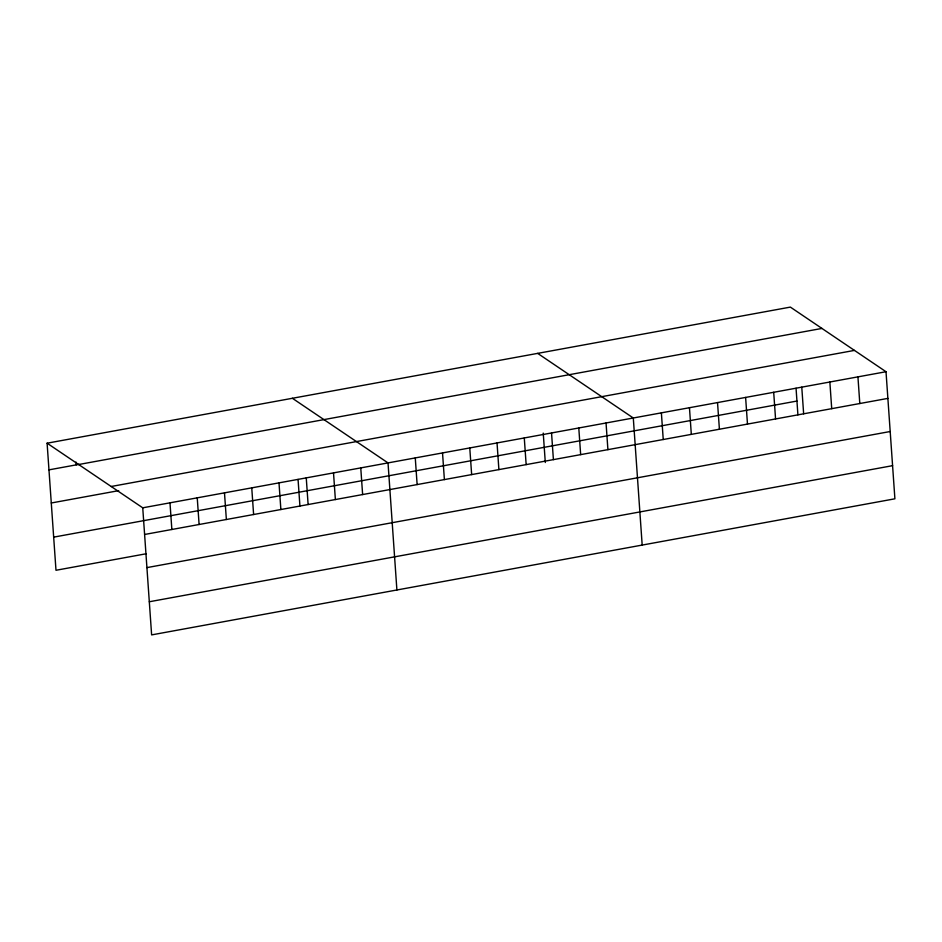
<?xml version="1.0" encoding="UTF-8"?>
<svg xmlns="http://www.w3.org/2000/svg" width="942" height="942" viewBox="0 0 942 942"><rect width="100%" height="100%" fill="white"/><g stroke="black" fill="none" stroke-linecap="round" stroke-linejoin="round"><path stroke-width="1.41" d="M47.1 443.199L790.373 307.104L886.01 371.725L894.9 498.801L151.627 634.896L142.737 507.82L47.1 443.199L55.99 570.275L146.351 553.731M48.96 469.858L79.081 464.347M78.657 464.524L821.942 328.428M111.18 486.496L854.453 350.4M51.28 502.993L118.704 490.652M142.737 507.82L886.01 371.725M53.67 537.14L796.944 401.045M144.597 534.479L887.882 398.384M146.917 567.614L890.19 431.518M149.307 601.761L892.58 465.666M537.67 353.38L633.295 418.001L642.185 545.077M292.385 398.289L388.022 462.911L396.9 589.986M857.938 376.871L859.799 403.529M829.855 382.005L831.715 408.663M801.772 387.15L803.644 413.809M796.049 388.245L797.909 414.857M773.7 392.284L775.56 418.954M745.617 397.43L747.477 424.088M717.533 402.575L719.405 429.234M689.462 407.709L691.322 434.38M661.378 412.855L663.239 439.514M606.047 422.982L607.908 449.652M578.788 427.974L580.661 454.633M551.541 432.967L553.401 459.625M543.24 433.096L545.3 462.51M524.282 437.959L526.154 464.618M497.035 442.94L498.895 469.611M469.775 447.933L471.648 474.591M442.528 452.925L444.388 479.584M415.269 457.918L417.129 484.577M360.762 467.891L362.623 494.562M333.515 472.884L335.376 499.543M306.256 477.877L308.116 504.535M298.061 479.431L299.921 506.031M278.997 482.869L280.869 509.528M251.75 487.85L253.61 514.52M224.49 492.843L226.363 519.501M197.243 497.835L199.103 524.494M169.984 502.828L171.856 529.486M76.019 462.063L76.22 464.865"/></g></svg>
